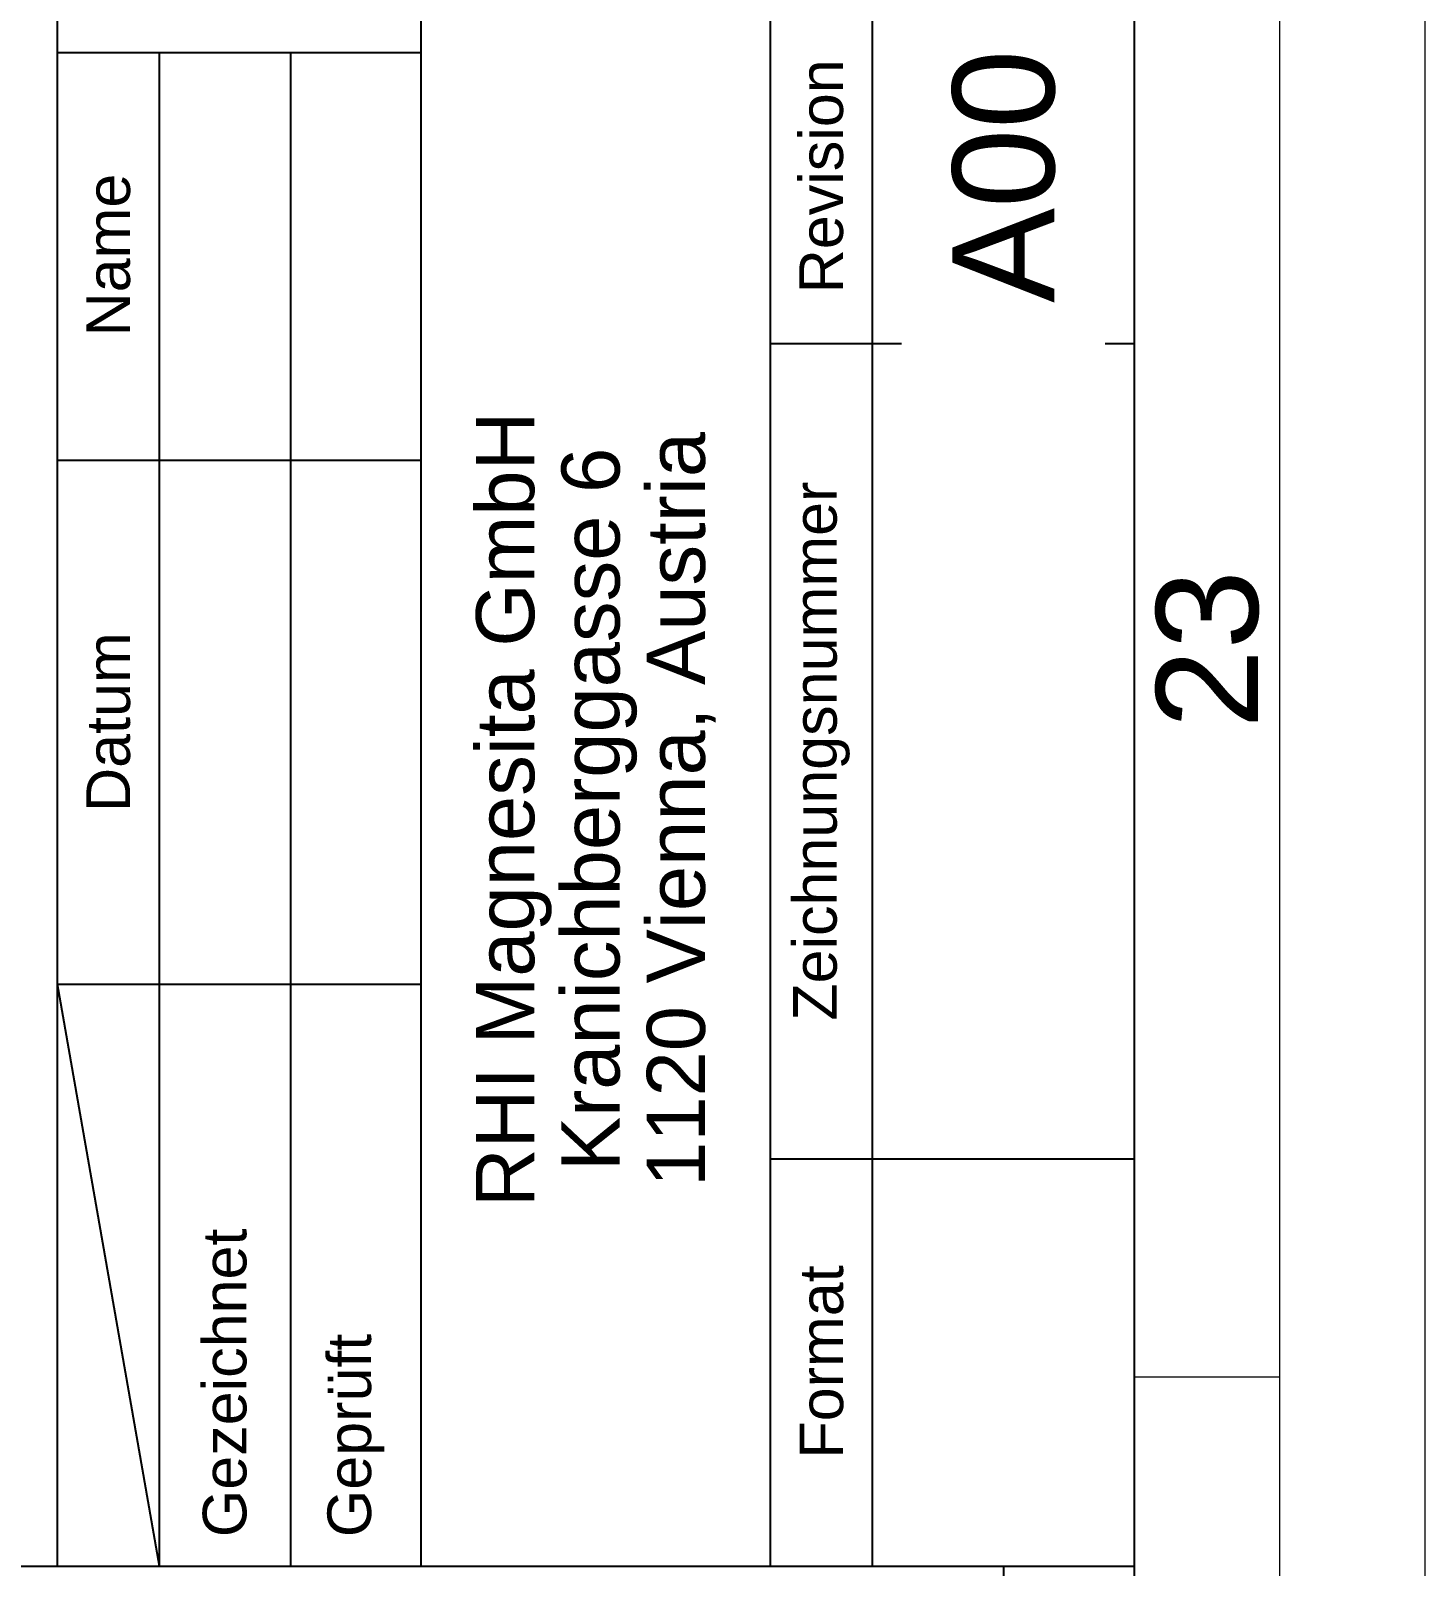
# Paper-space layout 'A0 - Portrait' of a CAD drawing. Header units: millimetres. Extents: x 0 to 841, y 0 to 1189.
# Drawn here: x 793.1 to 841, y 1088 to 1140.8 of the extents above; entities that cross this region are included whole.
import ezdxf
from ezdxf.enums import TextEntityAlignment as Align

# ---------------------------------------------------------------- set-up
doc = ezdxf.new("R2010")
doc.units = ezdxf.units.MM
for name, color, linetype, lineweight in [('CDL_FRAME', 7, 'Continuous', 18), ('CDL_FRAME_GREEN', 3, 'Continuous', 18), ('CDL_FRAME_RED', 1, 'Continuous', 18), ('CDL_FRAME_YELLOW', 2, 'Continuous', 18)]:
    doc.layers.add(name, color=color, linetype=linetype, lineweight=lineweight)
for name, color, linetype in [('CDL_LANGUAGE_DE', 3, 'Continuous'), ('CDL_LEGAL_ENTITY_VIENNA', 1, 'Continuous'), ('CDL_TITLE_BLOCK', 7, 'Continuous'), ('CDL_TITLE_BLOCK_CYAN', 4, 'Continuous'), ('CDL_TITLE_BLOCK_GREEN', 3, 'Continuous'), ('CDL_TITLE_BLOCK_RED', 1, 'Continuous')]:
    doc.layers.add(name, color=color, linetype=linetype)
doc.styles.add('RHI-CD2012', font='arial.ttf', dxfattribs={"height": 3})
doc.styles.add('RHI_BORDER', font='arial.ttf')
doc.styles.add('RHI_HEADER2017-H1_5', font='arial.ttf', dxfattribs={"height": 1.5})
doc.styles.add('RHI_HEADER2017-H2', font='arial.ttf', dxfattribs={"height": 2})
doc.styles.add('RHI_HEADER2017-H3', font='arial.ttf', dxfattribs={"height": 3})
doc.styles.add('RHI_HEADER2017-H4', font='arial.ttf', dxfattribs={"height": 4})

# ---------------------------------------------------------------- blocks, each defined once
blk = doc.blocks.new('PORTRAIT_DINA0_FRAME_REV03_ISO5457')
at = {"layer": 'CDL_FRAME', "linetype": 'Continuous'}
blk.add_line((831, 20), (831, 1179), dxfattribs=at)
at = {"layer": 'CDL_FRAME_GREEN', "linetype": 'Continuous'}
blk.add_line((841, 0), (841, 1189), dxfattribs=at)
at = {"layer": 'CDL_FRAME_RED', "linetype": 'Continuous'}
blk.add_line((836, 15), (836, 1184), dxfattribs=at)
at = {"layer": 'CDL_FRAME_YELLOW', "linetype": 'Continuous'}
blk.add_line((836, 1094.5), (831, 1094.5), dxfattribs=at)
at = {"layer": 'CDL_FRAME_GREEN', "linetype": 'Continuous', "style": 'RHI_BORDER'}
blk.add_text('23', height=3.5, rotation=90, dxfattribs=at).set_placement((833.5, 1119.5), align=Align.MIDDLE_CENTER)
blk = doc.blocks.new('PORTRAIT_DIN_TITLEBLOCK_REV06_ISO7200')
at = {"layer": 'CDL_TITLE_BLOCK'}
for p, q in [((-37.002, -91), (-37.002, 0)), ((-24.502, -91), (-24.502, 0)), ((-12.5, -91), (-12.5, 0)), ((0, 0), (0, -180)), ((-37.002, -39), (-24.502, -39)), ((-12.5, -77), (0, -77)), ((-59.5, -91), (0, -91)), ((-4.5, -91), (-4.5, -180))]:
    blk.add_line(p, q, dxfattribs=at)
at = {"layer": 'CDL_TITLE_BLOCK_CYAN', "linetype": 'Continuous'}
blk.add_line((-33.502, -91), (-37.002, -71), dxfattribs=at)
at = {"layer": 'CDL_TITLE_BLOCK_GREEN', "linetype": 'Continuous'}
for p, q in [((-9, -91), (-9, 0)), ((-33.502, -91), (-33.502, -39)), ((-29.002, -39), (-29.002, -91)), ((-12.5, -49), (-8, -49)), ((-1, -49), (0, -49)), ((-37.002, -53), (-24.502, -53)), ((-37.002, -71), (-24.502, -71))]:
    blk.add_line(p, q, dxfattribs=at)
at = {"layer": 'CDL_LANGUAGE_DE', "char_height": 1.5, "attachment_point": 5, "rotation": 90, "line_spacing_factor": 0.88, "style": 'RHI-CD2012'}
for s, insert in [('Revision', (-10.75, -43.25)), ('Name', (-35.252, -45.956)), ('Zeichnungsnummer', (-10.75, -63)), ('Datum', (-35.252, -62)), ('Format', (-10.745, -83.982))]:
    blk.add_mtext(s, dxfattribs=dict(at, insert=insert))
at = {"layer": 'CDL_LANGUAGE_DE', "char_height": 1.5, "attachment_point": 4, "rotation": 90, "style": 'RHI-CD2012'}
for s, insert, width in [('Gezeichnet', (-31.252, -90), 18.65621), ('Geprüft', (-26.752, -90), 18.67261)]:
    blk.add_mtext(s, dxfattribs=dict(at, insert=insert, width=width))
at = {"layer": 'CDL_LEGAL_ENTITY_VIENNA', "lineweight": 15, "insert": (-18.501, -65), "char_height": 2, "attachment_point": 5, "rotation": 90, "line_spacing_factor": 0.88, "style": 'RHI-CD2012'}
blk.add_mtext('RHI Magnesita GmbH\\PKranichberggasse 6\\P1120 Vienna, Austria', dxfattribs=at)
at = {"layer": 'CDL_TITLE_BLOCK', "style": 'RHI_HEADER2017-H4'}
for tag, p in [('GEN-TITLE-SCA{5.42}', (-29.023, -9.75)), ('OF', (-4.5, -5.75)), ('PA.', (-4.5, -17.25)), ('REV', (-4.5, -43.25)), ('DWG_NO', (-4.5, -63)), ('SIZE', (-4.5, -84))]:
    blk.add_attdef(tag, text='', height=3.5, rotation=90, dxfattribs=at).set_placement(p, align=Align.MIDDLE_CENTER)
at = {"layer": 'CDL_TITLE_BLOCK'}
for tag, height, style, p in [('UNIT_DISCRIPTION_1_2ND_LANGUAGE', 2, 'RHI_HEADER2017-H2', (-8.408, -178.5)), ('UNIT_DISCRIPTION_2_2ND_LANGUAGE', 2, 'RHI_HEADER2017-H2', (-4.908, -178.5)), ('UNIT_DISCRIPTION_1_1ST_LANGUAGE', 2, 'RHI_HEADER2017-H2', (-20.908, -178.5)), ('UNIT_DISCRIPTION_2_1ST_LANGUAGE', 2, 'RHI_HEADER2017-H2', (-17.408, -178.5)), ('UNIT_2ND_LANGUAGE', 3, 'RHI_HEADER2017-H3', (-11.612, -178.5)), ('UNIT_1ST_LANGUAGE', 3, 'RHI_HEADER2017-H3', (-24.112, -178.5)), ('COUNTRY_CONSIGNEE', 2, 'RHI_HEADER2017-H2', (-43.908, -178.5)), ('CONSIGNEE-1', 3, 'RHI_HEADER2017-H3', (-51.612, -178.5)), ('CONSIGNEE-2', 3, 'RHI_HEADER2017-H3', (-47.112, -178.5)), ('COUNTRY_CLIENT', 2, 'RHI_HEADER2017-H2', (-32.408, -178.5)), ('CLIENT', 3, 'RHI_HEADER2017-H3', (-35.612, -178.5))]:
    blk.add_attdef(tag, text='', height=height, rotation=90, dxfattribs=dict(at, style=style)).set_placement(p, align=Align.BOTTOM_LEFT)
at = {"layer": 'CDL_TITLE_BLOCK_CYAN', "style": 'RHI_HEADER2017-H2'}
for tag, p in [('REV_4_MODIFICATION', (-109.815, -105.401)), ('REV_3_MODIFICATION', (-104.065, -105.401)), ('REV_2_MODIFICATION', (-98.565, -105.401)), ('REV_1_MODIFICATION', (-93.065, -105.401))]:
    blk.add_attdef(tag, text='', height=2, rotation=90, dxfattribs=at).set_placement(p, align=Align.MIDDLE_LEFT)
for tag, p in [('REV_4_CHECKED_BY', (-109.815, -113.901)), ('REV_3_CHECKED_BY', (-104.065, -113.901)), ('REV_2_CHECKED_BY', (-98.565, -113.901)), ('REV_1_CHECKED_BY', (-93.065, -113.901)), ('REV_4_CHECKING_DATE', (-109.815, -128.401)), ('REV_3_CHECKING_DATE', (-104.065, -128.401)), ('REV_2_CHECKING_DATE', (-98.565, -128.401)), ('REV_1_CHECKING_DATE', (-93.065, -128.401)), ('REV_4_DRAWN_BY', (-109.815, -142.901)), ('REV_3_DRAWN_BY', (-104.065, -142.901)), ('REV_2_DRAWN_BY', (-98.565, -142.901)), ('REV_1_DRAWN_BY', (-93.065, -142.901)), ('REV_4_DATE_DRAWN', (-109.815, -157.401)), ('REV_3_DATE_DRAWN', (-104.065, -157.401)), ('REV_2_DATE_DRAWN', (-98.565, -157.401)), ('REV_1_DATE_DRAWN', (-93.065, -157.401)), ('REV_4_STATE', (-109.815, -169.05)), ('REV_3_STATE', (-104.065, -169.05)), ('REV_2_STATE', (-98.565, -169.05)), ('REV_1_STATE', (-93.065, -169.05)), ('REV_4', (-109.815, -176.35)), ('REV_3', (-104.065, -176.35)), ('REV_2', (-98.565, -176.35)), ('REV_1', (-93.065, -176.35))]:
    blk.add_attdef(tag, text='', height=2, rotation=90, dxfattribs=at).set_placement(p, align=Align.MIDDLE_CENTER)
at = {"layer": 'CDL_TITLE_BLOCK_RED'}
for tag, height, style, p in [('FORMER', 1.5, 'RHI_HEADER2017-H1_5', (-15.954, -9.75)), ('CHECKED_BY', 2, 'RHI_HEADER2017-H2', (-26.752, -46)), ('DRAWN_BY', 2, 'RHI_HEADER2017-H2', (-31.252, -46)), ('CREATION_DATE', 2, 'RHI_HEADER2017-H2', (-31.252, -62.206)), ('CHECKING_DATE', 2, 'RHI_HEADER2017-H2', (-26.752, -62)), ('APPR_AS_CORR', 1.5, 'RHI_HEADER2017-H1_5', (-142.315, -88.4)), ('REV_RESUB', 1.5, 'RHI_HEADER2017-H1_5', (-137.815, -88.4)), ('APPROVED', 1.5, 'RHI_HEADER2017-H1_5', (-146.815, -88.4)), ('REJECTED', 1.5, 'RHI_HEADER2017-H1_5', (-133.315, -88.4))]:
    blk.add_attdef(tag, text='', height=height, rotation=90, dxfattribs=dict(at, style=style)).set_placement(p, align=Align.MIDDLE_CENTER)
at = {"layer": 'CDL_TITLE_BLOCK_RED', "style": 'RHI_HEADER2017-H3'}
for tag, p in [('APPROVAL_DATE', (-122.315, -157.5)), ('APPROVAL_BY', (-128.315, -157.5)), ('APPROVAL_COMPANY', (-152.815, -173.4))]:
    blk.add_attdef(tag, text='', height=3, rotation=90, dxfattribs=at).set_placement(p, align=Align.MIDDLE_LEFT)
blk = doc.blocks.new('PORTRAIT_DIN_TITLEBLOCK_REV07_ISO7200')
at = {"layer": 'CDL_TITLE_BLOCK'}
for p, q in [((-37.002, -91), (-37.002, 0)), ((-24.502, -91), (-24.502, 0)), ((-12.5, -91), (-12.5, 0)), ((0, 0), (0, -180)), ((-37.002, -39), (-24.502, -39)), ((-12.5, -77), (0, -77)), ((-59.5, -91), (0, -91)), ((-4.5, -91), (-4.5, -180))]:
    blk.add_line(p, q, dxfattribs=at)
at = {"layer": 'CDL_TITLE_BLOCK_CYAN', "linetype": 'Continuous'}
blk.add_line((-33.502, -91), (-37.002, -71), dxfattribs=at)
at = {"layer": 'CDL_TITLE_BLOCK_GREEN', "linetype": 'Continuous'}
for p, q in [((-9, -91), (-9, 0)), ((-33.502, -91), (-33.502, -39)), ((-29.002, -39), (-29.002, -91)), ((-12.5, -49), (-8, -49)), ((-1, -49), (0, -49)), ((-37.002, -53), (-24.502, -53)), ((-37.002, -71), (-24.502, -71))]:
    blk.add_line(p, q, dxfattribs=at)
at = {"layer": 'CDL_LANGUAGE_DE', "char_height": 1.5, "attachment_point": 5, "rotation": 90, "line_spacing_factor": 0.88, "style": 'RHI-CD2012'}
for s, insert in [('Revision', (-10.75, -43.25)), ('Name', (-35.252, -45.956)), ('Zeichnungsnummer', (-10.75, -63)), ('Datum', (-35.252, -62)), ('Format', (-10.745, -83.982))]:
    blk.add_mtext(s, dxfattribs=dict(at, insert=insert))
at = {"layer": 'CDL_LANGUAGE_DE', "char_height": 1.5, "attachment_point": 4, "rotation": 90, "style": 'RHI-CD2012'}
for s, insert, width in [('Gezeichnet', (-31.252, -90), 18.65621), ('Geprüft', (-26.752, -90), 18.67261)]:
    blk.add_mtext(s, dxfattribs=dict(at, insert=insert, width=width))
at = {"layer": 'CDL_LEGAL_ENTITY_VIENNA', "lineweight": 15, "insert": (-18.501, -65), "char_height": 2, "attachment_point": 5, "rotation": 90, "line_spacing_factor": 0.88, "style": 'RHI-CD2012'}
blk.add_mtext('RHI Magnesita GmbH\\PKranichberggasse 6\\P1120 Vienna, Austria', dxfattribs=at)
at = {"layer": 'CDL_TITLE_BLOCK', "style": 'RHI_HEADER2017-H4'}
for tag, p in [('GEN-TITLE-SCA{5.42}', (-29.023, -9.75)), ('OF', (-4.5, -5.75)), ('PA.', (-4.5, -17.25)), ('REV', (-4.5, -43.25)), ('DWG_NO', (-4.5, -63)), ('SIZE', (-4.5, -84))]:
    blk.add_attdef(tag, text='', height=3.5, rotation=90, dxfattribs=at).set_placement(p, align=Align.MIDDLE_CENTER)
at = {"layer": 'CDL_TITLE_BLOCK'}
for tag, height, style, p in [('UNIT_DISCRIPTION_1_2ND_LANGUAGE', 2, 'RHI_HEADER2017-H2', (-8.408, -178.5)), ('UNIT_DISCRIPTION_2_2ND_LANGUAGE', 2, 'RHI_HEADER2017-H2', (-4.908, -178.5)), ('UNIT_DISCRIPTION_1_1ST_LANGUAGE', 2, 'RHI_HEADER2017-H2', (-20.908, -178.5)), ('UNIT_DISCRIPTION_2_1ST_LANGUAGE', 2, 'RHI_HEADER2017-H2', (-17.408, -178.5)), ('UNIT_2ND_LANGUAGE', 3, 'RHI_HEADER2017-H3', (-11.612, -178.5)), ('UNIT_1ST_LANGUAGE', 3, 'RHI_HEADER2017-H3', (-24.112, -178.5)), ('COUNTRY_CONSIGNEE', 2, 'RHI_HEADER2017-H2', (-43.908, -178.5)), ('CONSIGNEE-1', 3, 'RHI_HEADER2017-H3', (-51.612, -178.5)), ('CONSIGNEE-2', 3, 'RHI_HEADER2017-H3', (-47.112, -178.5)), ('COUNTRY_CLIENT', 2, 'RHI_HEADER2017-H2', (-32.408, -178.5)), ('CLIENT', 3, 'RHI_HEADER2017-H3', (-35.612, -178.5))]:
    blk.add_attdef(tag, text='', height=height, rotation=90, dxfattribs=dict(at, style=style)).set_placement(p, align=Align.BOTTOM_LEFT)
at = {"layer": 'CDL_TITLE_BLOCK_CYAN', "style": 'RHI_HEADER2017-H2'}
for tag, p in [('REV_4_MODIFICATION', (-109.815, -105.401)), ('REV_3_MODIFICATION', (-104.065, -105.401)), ('REV_2_MODIFICATION', (-98.565, -105.401)), ('REV_1_MODIFICATION', (-93.065, -105.401))]:
    blk.add_attdef(tag, text='', height=2, rotation=90, dxfattribs=at).set_placement(p, align=Align.MIDDLE_LEFT)
for tag, p in [('REV_4_CHECKED_BY', (-109.815, -113.901)), ('REV_3_CHECKED_BY', (-104.065, -113.901)), ('REV_2_CHECKED_BY', (-98.565, -113.901)), ('REV_1_CHECKED_BY', (-93.065, -113.901)), ('REV_4_CHECKING_DATE', (-109.815, -128.401)), ('REV_3_CHECKING_DATE', (-104.065, -128.401)), ('REV_2_CHECKING_DATE', (-98.565, -128.401)), ('REV_1_CHECKING_DATE', (-93.065, -128.401)), ('REV_4_DRAWN_BY', (-109.815, -142.901)), ('REV_3_DRAWN_BY', (-104.065, -142.901)), ('REV_2_DRAWN_BY', (-98.565, -142.901)), ('REV_1_DRAWN_BY', (-93.065, -142.901)), ('REV_4_DATE_DRAWN', (-109.815, -157.401)), ('REV_3_DATE_DRAWN', (-104.065, -157.401)), ('REV_2_DATE_DRAWN', (-98.565, -157.401)), ('REV_1_DATE_DRAWN', (-93.065, -157.401)), ('REV_4_STATE', (-109.815, -169.05)), ('REV_3_STATE', (-104.065, -169.05)), ('REV_2_STATE', (-98.565, -169.05)), ('REV_1_STATE', (-93.065, -169.05)), ('REV_4', (-109.815, -176.35)), ('REV_3', (-104.065, -176.35)), ('REV_2', (-98.565, -176.35)), ('REV_1', (-93.065, -176.35))]:
    blk.add_attdef(tag, text='', height=2, rotation=90, dxfattribs=at).set_placement(p, align=Align.MIDDLE_CENTER)
at = {"layer": 'CDL_TITLE_BLOCK_RED'}
for tag, height, style, p in [('FORMER', 1.5, 'RHI_HEADER2017-H1_5', (-15.954, -9.75)), ('CHECKED_BY', 2, 'RHI_HEADER2017-H2', (-26.752, -46)), ('DRAWN_BY', 2, 'RHI_HEADER2017-H2', (-31.252, -46)), ('CREATION_DATE', 2, 'RHI_HEADER2017-H2', (-31.252, -62.206)), ('CHECKING_DATE', 2, 'RHI_HEADER2017-H2', (-26.752, -62)), ('APPR_AS_CORR', 1.5, 'RHI_HEADER2017-H1_5', (-142.315, -88.4)), ('REV_RESUB', 1.5, 'RHI_HEADER2017-H1_5', (-137.815, -88.4)), ('APPROVED', 1.5, 'RHI_HEADER2017-H1_5', (-146.815, -88.4)), ('REJECTED', 1.5, 'RHI_HEADER2017-H1_5', (-133.315, -88.4))]:
    blk.add_attdef(tag, text='', height=height, rotation=90, dxfattribs=dict(at, style=style)).set_placement(p, align=Align.MIDDLE_CENTER)
at = {"layer": 'CDL_TITLE_BLOCK_RED', "style": 'RHI_HEADER2017-H3'}
for tag, p in [('APPROVAL_DATE', (-122.315, -157.5)), ('APPROVAL_BY', (-128.315, -157.5)), ('APPROVAL_COMPANY', (-152.815, -173.4))]:
    blk.add_attdef(tag, text='', height=3, rotation=90, dxfattribs=at).set_placement(p, align=Align.MIDDLE_LEFT)

psp = doc.layouts.new('A0 - Portrait')

# ---------------------------------------------------------------- block references
at = {"layer": 'CDL_TITLE_BLOCK', "lineweight": 0}
psp.add_blockref('PORTRAIT_DINA0_FRAME_REV03_ISO5457', (0, 0), dxfattribs=at)

# ---------------------------------------------------------------- next in the draw order: block references
ref = psp.add_blockref('PORTRAIT_DIN_TITLEBLOCK_REV06_ISO7200', (831, 1179))
ref.add_attrib('REV', 'A00', dxfattribs={"layer": 'CDL_TITLE_BLOCK', "height": 3.5, "rotation": 90, "style": 'RHI_HEADER2017-H4'}).set_placement((826.5, 1135.75), align=Align.MIDDLE_CENTER)

# ---------------------------------------------------------------- next in the draw order: block references
at = {"lineweight": 0}
ref = psp.add_blockref('PORTRAIT_DIN_TITLEBLOCK_REV07_ISO7200', (831, 1179), dxfattribs=at)
ref.add_attrib('REV', 'A00', dxfattribs={"layer": 'CDL_TITLE_BLOCK', "height": 3.5, "rotation": 90, "style": 'RHI_HEADER2017-H4'}).set_placement((826.5, 1135.75), align=Align.MIDDLE_CENTER)

doc.saveas('drawing.dxf')
